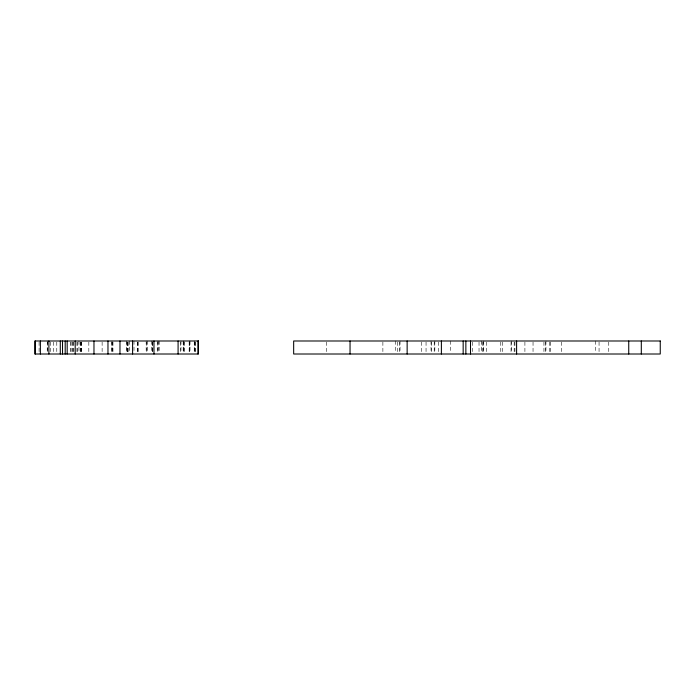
<?xml version="1.0" encoding="UTF-8"?>
<svg xmlns="http://www.w3.org/2000/svg" width="695" height="695" viewBox="0 0 695 695"><rect width="100%" height="100%" fill="white"/><g stroke="black" fill="none" stroke-linecap="round" stroke-linejoin="round"><path stroke-width="0.52" stroke-dasharray="3.48 2.61" d="M608.759 342.07L608.759 352.93M599.055 342.07L599.055 352.93M595.459 340.993L595.459 352.93M561.447 342.07L561.447 352.93M550.231 342.07L550.231 352.93M549.797 342.07L549.797 352.93M545.94 340.993L545.94 352.93M545.28 342.07L545.28 352.93M543.942 342.07L543.942 352.93M533.039 342.07L533.039 352.93M524.907 342.07L524.907 352.93M514.926 342.07L514.926 352.93M514.178 342.07L514.178 352.93M511.398 340.993L511.398 352.93M511.034 342.07L511.034 352.93M502.563 342.07L502.563 352.93M500.774 342.07L500.774 352.93M486.709 342.07L486.709 352.93M483.72 340.993L483.72 352.93M483.164 342.07L483.164 352.93M482.182 342.07L482.182 352.93M481.618 340.993L481.618 352.93M479.029 342.07L479.029 352.93M472.418 342.07L472.418 352.93M450.403 340.993L450.403 352.93M438.415 342.07L438.415 352.93M434.827 340.993L434.827 352.93M434.21 342.07L434.21 352.93M431.517 342.07L431.517 352.93M431.03 340.993L431.03 352.93M426.052 342.07L426.052 352.93M421.266 342.07L421.266 352.93M400.033 340.993L400.033 352.93M399.503 342.07L399.503 352.93M397.627 342.07L397.627 352.93M395.255 340.993L395.255 352.93M382.884 342.07L382.884 352.93M326.494 342.07L326.494 352.93M195.599 342.07L195.599 352.93M194.948 342.07L194.948 352.93M194.826 342.07L194.826 352.93M194.235 340.993L194.235 352.93M190.022 340.993L190.022 352.93M189.37 342.07L189.37 352.93M189.283 340.993L189.283 352.93M189.162 342.07L189.162 352.93M184.54 342.07L184.54 352.93M183.888 340.993L183.888 352.93M183.767 342.07L183.767 352.93M183.167 340.993L183.167 352.93M180.987 340.993L180.987 352.93M180.431 342.07L180.431 352.93M159.181 340.993L159.181 352.93M158.417 340.993L158.417 352.93M157.895 342.07L157.826 352.93M157.244 340.993L157.244 352.93M152.839 340.993L152.839 352.93M152.318 342.07L152.318 352.93M152.257 342.07L152.257 352.93M151.666 340.993L151.666 352.93M147.349 340.993L147.349 352.93M146.767 342.07L146.827 352.93M146.176 340.993L146.176 352.93M138.322 342.07L138.322 352.93M137.627 342.07L137.627 352.93M137.297 342.07L137.297 352.93M133.996 340.993L133.996 352.93M129.331 340.993L129.331 352.93M128.784 342.07L128.784 352.93M127.611 342.07L127.611 352.93M127.176 342.07L127.176 352.93M127.046 342.07L127.046 352.93M126.49 340.993L126.49 352.93M112.964 342.07L112.964 352.93M112.503 342.07L112.503 352.93M112.008 340.993L112.008 352.93M111.365 342.07L111.365 352.93M102.122 342.07L102.122 352.93M88.83 342.07L88.83 352.93M81.741 342.07L81.741 352.93M81.523 342.07L81.523 352.93M80.75 342.07L80.75 352.93M80.194 342.07L80.194 352.93M78.961 340.993L78.961 352.93M77.275 342.07L77.275 352.93M76.928 342.07L76.928 352.93M73.835 342.07L73.835 352.93M73.062 342.07L73.062 352.93M72.402 342.07L72.402 352.93M71.107 342.07L71.107 352.93M70.708 342.07L70.708 352.93M56.782 342.07L56.782 352.93M53.489 342.07L53.489 352.93M50.631 342.07L50.631 352.93M47.642 342.07L47.642 352.93M47.269 340.993L47.208 352.93M39.094 342.07L39.094 352.93"/><path stroke-width="1.04" d="M641.303 340.993L641.303 354.007M628.74 340.993L628.74 354.007M516.602 340.993L516.602 354.007M470.515 340.993L470.515 354.007M465.858 340.993L465.858 354.007M463.165 340.993L463.165 354.007M441.386 340.993L441.386 354.007M407.14 340.993L407.14 354.007M350.045 340.993L350.045 354.007M197.979 340.993L197.979 354.007M178.085 340.993L178.085 354.007M153.977 340.993L153.977 354.007M132.597 340.993L132.597 354.007M119.974 340.993L119.974 354.007M107.968 340.993L107.968 354.007M93.973 340.993L93.973 354.007M75.199 340.993L75.199 354.007M67.18 340.993L67.18 354.007M65.191 340.993L65.191 354.007M62.507 340.993L62.533 354.007M60.291 340.993L60.291 354.007M48.893 340.993L48.893 354.007M40.362 340.993L40.362 354.007M35.41 340.993L35.41 354.007M198.414 340.993L34.75 340.993L34.75 354.007L198.414 354.007L198.414 340.993M660.25 340.993L293.664 340.993L293.664 354.007L660.25 354.007L660.25 340.993"/></g></svg>
